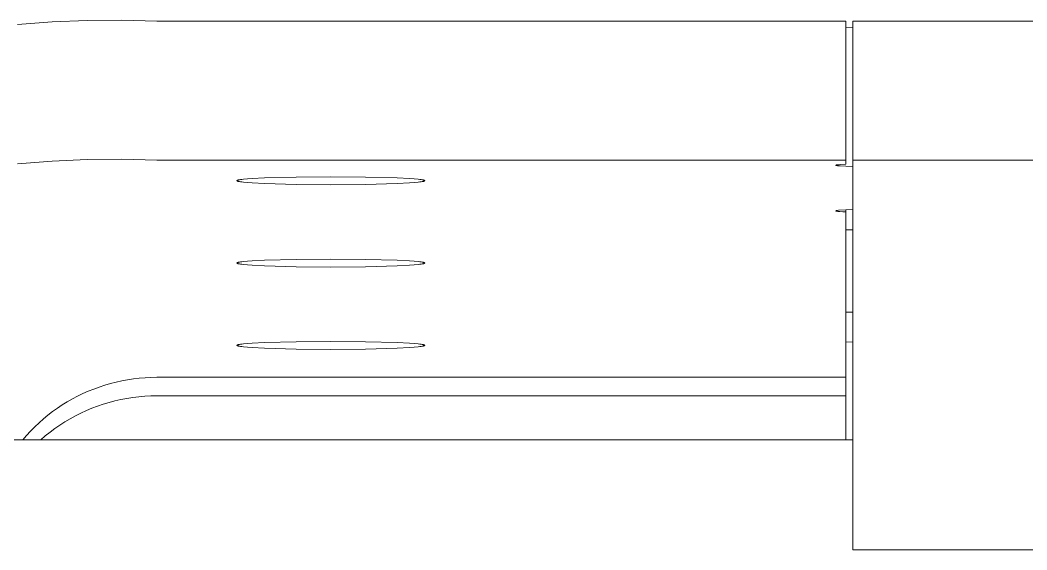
# Model space of a CAD drawing. Header units: inches. Extents: x -12 to 193, y -19 to 105.
# Drawn here: x 63.893 to 65.032, y 103.015 to 103.615 of the extents above; entities that cross this region are included whole.
import ezdxf

# ---------------------------------------------------------------- set-up
doc = ezdxf.new("R2010")
doc.units = ezdxf.units.IN
doc.layers.add('ZANO_R', color=7, linetype='Continuous', lineweight=0)

msp = doc.modelspace()

# ---------------------------------------------------------------- linework, layer by layer
at = {"layer": 'ZANO_R'}
for p, q in [((63.92975, 103.61251), (63.89041, 103.60952)), ((63.96917, 103.61418), (63.92975, 103.61251)), ((64.00861, 103.61452), (63.96917, 103.61418)), ((64.04805, 103.61353), (64.00861, 103.61452)), ((64.82758, 103.61353), (64.04805, 103.61353)), ((64.82758, 103.45619), (64.82758, 103.61353)), ((64.83545, 103.60629), (64.82758, 103.60654)), ((65.22915, 103.61349), (64.83545, 103.61349)), ((64.83545, 103.61349), (64.83545, 103.45615)), ((63.92975, 103.45517), (63.89041, 103.45219)), ((63.96917, 103.45684), (63.92975, 103.45517)), ((64.00861, 103.45718), (63.96917, 103.45684)), ((64.04805, 103.45619), (64.00861, 103.45718)), ((64.82758, 103.45619), (64.04805, 103.45619)), ((64.81605, 103.45041), (64.81606, 103.45042)), ((64.81605, 103.4504), (64.81605, 103.45041)), ((64.81605, 103.45039), (64.81605, 103.4504)), ((64.81605, 103.45038), (64.81605, 103.45039)), ((64.81605, 103.45037), (64.81605, 103.45038)), ((64.81605, 103.45036), (64.81605, 103.45037)), ((64.81605, 103.45035), (64.81605, 103.45036)), ((64.81606, 103.45034), (64.81605, 103.45035)), ((64.81606, 103.45042), (64.81607, 103.45043)), ((64.81607, 103.45033), (64.81606, 103.45034)), ((64.81607, 103.45043), (64.81608, 103.45044)), ((64.81608, 103.45032), (64.81607, 103.45033)), ((64.81608, 103.45044), (64.81609, 103.45046)), ((64.81609, 103.4503), (64.81608, 103.45032)), ((64.81609, 103.45046), (64.8161, 103.45047)), ((64.8161, 103.45029), (64.81609, 103.4503)), ((64.8161, 103.45047), (64.81611, 103.45048)), ((64.81611, 103.45028), (64.8161, 103.45029)), ((64.81611, 103.45048), (64.81613, 103.45049)), ((64.81613, 103.45027), (64.81611, 103.45028)), ((64.81613, 103.45049), (64.81615, 103.4505)), ((64.81615, 103.45026), (64.81613, 103.45027)), ((64.81615, 103.4505), (64.81617, 103.45051)), ((64.81617, 103.45025), (64.81615, 103.45026)), ((64.81617, 103.45051), (64.81619, 103.45052)), ((64.81619, 103.45024), (64.81617, 103.45025)), ((64.81619, 103.45052), (64.81621, 103.45053)), ((64.81621, 103.45023), (64.81619, 103.45024)), ((64.81621, 103.45053), (64.81623, 103.45054)), ((64.81623, 103.45022), (64.81621, 103.45023)), ((64.81623, 103.45054), (64.81626, 103.45055)), ((64.81626, 103.45021), (64.81623, 103.45022)), ((64.81626, 103.45055), (64.81628, 103.45056)), ((64.81628, 103.4502), (64.81626, 103.45021)), ((64.81628, 103.45056), (64.81631, 103.45057)), ((64.81631, 103.45019), (64.81628, 103.4502)), ((64.81631, 103.45057), (64.81638, 103.45059)), ((64.81638, 103.45017), (64.81631, 103.45019)), ((64.81638, 103.45059), (64.81644, 103.45062)), ((64.81644, 103.45014), (64.81638, 103.45017)), ((64.81644, 103.45062), (64.81652, 103.45064)), ((64.81652, 103.45012), (64.81644, 103.45014)), ((64.81652, 103.45064), (64.8166, 103.45066)), ((64.8166, 103.4501), (64.81652, 103.45012)), ((64.8166, 103.45066), (64.81669, 103.45068)), ((64.81669, 103.45008), (64.8166, 103.4501)), ((64.81669, 103.45068), (64.81688, 103.45072)), ((64.81688, 103.45004), (64.81669, 103.45008)), ((64.81688, 103.45072), (64.8171, 103.45076)), ((64.8171, 103.45), (64.81688, 103.45004)), ((64.8171, 103.45076), (64.81734, 103.4508)), ((64.81734, 103.44996), (64.8171, 103.45)), ((64.81734, 103.4508), (64.8179, 103.45088)), ((64.8179, 103.44988), (64.81734, 103.44996)), ((64.8179, 103.45088), (64.81929, 103.45104)), ((64.81929, 103.44972), (64.8179, 103.44988)), ((64.81929, 103.45104), (64.82099, 103.45119)), ((64.82099, 103.44957), (64.81929, 103.44972)), ((64.82099, 103.45119), (64.82758, 103.45156)), ((64.82758, 103.4492), (64.82099, 103.44957)), ((64.82758, 103.45156), (64.82758, 103.45619)), ((64.83545, 103.44895), (64.82758, 103.4492)), ((64.83545, 103.45615), (64.83545, 103.11839)), ((64.83545, 103.45615), (65.22915, 103.45615)), ((64.14607, 103.43456), (64.15048, 103.43497)), ((64.15048, 103.43497), (64.15593, 103.43537)), ((64.15593, 103.43537), (64.16974, 103.43609)), ((64.16974, 103.43609), (64.20577, 103.43709)), ((64.20577, 103.43709), (64.2449, 103.4374)), ((64.2449, 103.4374), (64.28403, 103.43709)), ((64.28403, 103.43709), (64.32007, 103.43609)), ((64.32007, 103.43609), (64.33387, 103.43537)), ((64.33387, 103.43537), (64.33933, 103.43497)), ((64.33933, 103.43497), (64.34374, 103.43456)), ((64.1386, 103.43294), (64.13861, 103.43296)), ((64.1386, 103.43291), (64.1386, 103.43294)), ((64.1386, 103.43289), (64.1386, 103.43291)), ((64.13861, 103.43286), (64.1386, 103.43289)), ((64.13861, 103.43296), (64.13862, 103.43299)), ((64.13862, 103.43284), (64.13861, 103.43286)), ((64.13862, 103.43299), (64.13863, 103.43301)), ((64.13863, 103.43281), (64.13862, 103.43284)), ((64.13863, 103.43301), (64.13864, 103.43304)), ((64.13864, 103.43279), (64.13863, 103.43281)), ((64.13864, 103.43304), (64.13866, 103.43306)), ((64.13866, 103.43276), (64.13864, 103.43279)), ((64.13866, 103.43306), (64.13868, 103.43309)), ((64.13868, 103.43274), (64.13866, 103.43276)), ((64.13868, 103.43309), (64.13871, 103.43311)), ((64.13871, 103.43271), (64.13868, 103.43274)), ((64.13871, 103.43311), (64.13874, 103.43314)), ((64.13874, 103.43269), (64.13871, 103.43271)), ((64.13874, 103.43314), (64.13877, 103.43316)), ((64.13877, 103.43266), (64.13874, 103.43269)), ((64.13877, 103.43316), (64.1388, 103.43319)), ((64.1388, 103.43264), (64.13877, 103.43266)), ((64.1388, 103.43319), (64.13884, 103.43321)), ((64.13884, 103.43261), (64.1388, 103.43264)), ((64.13884, 103.43321), (64.13888, 103.43324)), ((64.13888, 103.43259), (64.13884, 103.43261)), ((64.13888, 103.43324), (64.13893, 103.43326)), ((64.13893, 103.43256), (64.13888, 103.43259)), ((64.13893, 103.43326), (64.13898, 103.43329)), ((64.13898, 103.43253), (64.13893, 103.43256)), ((64.13898, 103.43329), (64.13903, 103.43332)), ((64.13903, 103.43251), (64.13898, 103.43253)), ((64.13903, 103.43332), (64.13909, 103.43334)), ((64.13909, 103.43248), (64.13903, 103.43251)), ((64.13909, 103.43334), (64.13915, 103.43337)), ((64.13915, 103.43246), (64.13909, 103.43248)), ((64.13915, 103.43337), (64.13921, 103.43339)), ((64.13921, 103.43243), (64.13915, 103.43246)), ((64.13921, 103.43339), (64.13928, 103.43342)), ((64.13928, 103.43241), (64.13921, 103.43243)), ((64.13928, 103.43342), (64.13943, 103.43347)), ((64.13943, 103.43235), (64.13928, 103.43241)), ((64.13943, 103.43347), (64.13959, 103.43352)), ((64.13959, 103.4323), (64.13943, 103.43235)), ((64.13959, 103.43352), (64.13976, 103.43357)), ((64.13976, 103.43225), (64.13959, 103.4323)), ((64.13976, 103.43357), (64.13995, 103.43362)), ((64.13995, 103.4322), (64.13976, 103.43225)), ((64.13995, 103.43362), (64.14038, 103.43373)), ((64.14038, 103.4321), (64.13995, 103.4322)), ((64.14038, 103.43373), (64.14086, 103.43383)), ((64.14086, 103.43199), (64.14038, 103.4321)), ((64.14086, 103.43383), (64.14141, 103.43394)), ((64.14141, 103.43189), (64.14086, 103.43199)), ((64.14141, 103.43394), (64.14271, 103.43415)), ((64.14271, 103.43168), (64.14141, 103.43189)), ((64.14271, 103.43415), (64.14425, 103.43436)), ((64.14425, 103.43147), (64.14271, 103.43168)), ((64.14425, 103.43436), (64.14607, 103.43456)), ((64.14607, 103.43126), (64.14425, 103.43147)), ((64.15048, 103.43085), (64.14607, 103.43126)), ((64.15593, 103.43046), (64.15048, 103.43085)), ((64.16974, 103.42974), (64.15593, 103.43046)), ((64.20577, 103.42874), (64.16974, 103.42974)), ((64.2449, 103.42842), (64.20577, 103.42874)), ((64.28403, 103.42874), (64.2449, 103.42842)), ((64.32007, 103.42974), (64.28403, 103.42874)), ((64.33387, 103.43046), (64.32007, 103.42974)), ((64.33933, 103.43085), (64.33387, 103.43046)), ((64.34374, 103.43126), (64.33933, 103.43085)), ((64.34374, 103.43456), (64.34555, 103.43436)), ((64.34555, 103.43147), (64.34374, 103.43126)), ((64.34555, 103.43436), (64.3471, 103.43415)), ((64.3471, 103.43168), (64.34555, 103.43147)), ((64.3471, 103.43415), (64.34839, 103.43394)), ((64.34839, 103.43189), (64.3471, 103.43168)), ((64.34839, 103.43394), (64.34894, 103.43383)), ((64.34894, 103.43199), (64.34839, 103.43189)), ((64.34894, 103.43383), (64.34943, 103.43373)), ((64.34943, 103.4321), (64.34894, 103.43199)), ((64.34943, 103.43373), (64.34985, 103.43362)), ((64.34985, 103.4322), (64.34943, 103.4321)), ((64.34985, 103.43362), (64.35004, 103.43357)), ((64.35004, 103.43225), (64.34985, 103.4322)), ((64.35004, 103.43357), (64.35022, 103.43352)), ((64.35022, 103.4323), (64.35004, 103.43225)), ((64.35022, 103.43352), (64.35038, 103.43347)), ((64.35038, 103.43235), (64.35022, 103.4323)), ((64.35038, 103.43347), (64.35052, 103.43342)), ((64.35052, 103.43241), (64.35038, 103.43235)), ((64.35052, 103.43342), (64.35059, 103.43339)), ((64.35059, 103.43243), (64.35052, 103.43241)), ((64.35059, 103.43339), (64.35065, 103.43337)), ((64.35065, 103.43246), (64.35059, 103.43243)), ((64.35065, 103.43337), (64.35071, 103.43334)), ((64.35071, 103.43248), (64.35065, 103.43246)), ((64.35071, 103.43334), (64.35077, 103.43332)), ((64.35077, 103.43251), (64.35071, 103.43248)), ((64.35077, 103.43332), (64.35082, 103.43329)), ((64.35082, 103.43253), (64.35077, 103.43251)), ((64.35082, 103.43329), (64.35087, 103.43326)), ((64.35087, 103.43256), (64.35082, 103.43253)), ((64.35087, 103.43326), (64.35092, 103.43324)), ((64.35092, 103.43259), (64.35087, 103.43256)), ((64.35092, 103.43324), (64.35096, 103.43321)), ((64.35096, 103.43261), (64.35092, 103.43259)), ((64.35096, 103.43321), (64.351, 103.43319)), ((64.351, 103.43264), (64.35096, 103.43261)), ((64.351, 103.43319), (64.35103, 103.43316)), ((64.35103, 103.43266), (64.351, 103.43264)), ((64.35103, 103.43316), (64.35107, 103.43314)), ((64.35107, 103.43269), (64.35103, 103.43266)), ((64.35107, 103.43314), (64.35109, 103.43311)), ((64.35109, 103.43271), (64.35107, 103.43269)), ((64.35109, 103.43311), (64.35112, 103.43309)), ((64.35112, 103.43274), (64.35109, 103.43271)), ((64.35112, 103.43309), (64.35114, 103.43306)), ((64.35114, 103.43276), (64.35112, 103.43274)), ((64.35114, 103.43306), (64.35116, 103.43304)), ((64.35116, 103.43279), (64.35114, 103.43276)), ((64.35116, 103.43304), (64.35117, 103.43301)), ((64.35117, 103.43281), (64.35116, 103.43279)), ((64.35117, 103.43301), (64.35119, 103.43299)), ((64.35119, 103.43284), (64.35117, 103.43281)), ((64.35119, 103.43299), (64.35119, 103.43296)), ((64.35119, 103.43296), (64.3512, 103.43294)), ((64.3512, 103.43289), (64.35119, 103.43286)), ((64.35119, 103.43286), (64.35119, 103.43284)), ((64.3512, 103.43294), (64.3512, 103.43291)), ((64.3512, 103.43291), (64.3512, 103.43289)), ((64.81605, 103.39884), (64.81605, 103.39885)), ((64.81605, 103.39885), (64.81606, 103.39885)), ((64.81605, 103.39883), (64.81605, 103.39884)), ((64.81605, 103.39882), (64.81605, 103.39883)), ((64.81605, 103.39881), (64.81605, 103.39882)), ((64.81605, 103.3988), (64.81605, 103.39881)), ((64.81605, 103.39881), (64.81605, 103.39881)), ((64.81605, 103.39879), (64.81605, 103.3988)), ((64.81606, 103.39878), (64.81605, 103.39879)), ((64.81606, 103.39887), (64.81607, 103.39888)), ((64.81606, 103.39886), (64.81606, 103.39887)), ((64.81606, 103.39885), (64.81606, 103.39886)), ((64.81607, 103.39877), (64.81606, 103.39878)), ((64.81606, 103.39878), (64.81606, 103.39878)), ((64.81607, 103.39888), (64.81608, 103.39888)), ((64.81607, 103.39876), (64.81607, 103.39877)), ((64.81608, 103.39875), (64.81607, 103.39876)), ((64.81608, 103.39888), (64.81609, 103.39889)), ((64.81609, 103.39874), (64.81608, 103.39875)), ((64.81609, 103.3989), (64.8161, 103.39891)), ((64.81609, 103.39889), (64.81609, 103.3989)), ((64.8161, 103.39874), (64.81609, 103.39874)), ((64.8161, 103.39891), (64.81611, 103.39892)), ((64.81611, 103.39873), (64.8161, 103.39874)), ((64.81611, 103.39892), (64.81612, 103.39892)), ((64.81612, 103.39872), (64.81611, 103.39873)), ((64.81612, 103.39892), (64.81614, 103.39893)), ((64.81613, 103.39871), (64.81612, 103.39872)), ((64.81614, 103.39871), (64.81613, 103.39871)), ((64.81614, 103.39893), (64.81615, 103.39894)), ((64.81615, 103.3987), (64.81614, 103.39871)), ((64.81615, 103.39894), (64.81616, 103.39895)), ((64.81617, 103.39869), (64.81615, 103.3987)), ((64.81616, 103.39895), (64.81618, 103.39895)), ((64.81618, 103.39868), (64.81617, 103.39869)), ((64.81618, 103.39895), (64.81619, 103.39896)), ((64.8162, 103.39867), (64.81618, 103.39868)), ((64.81619, 103.39896), (64.81621, 103.39897)), ((64.81621, 103.39867), (64.8162, 103.39867)), ((64.81621, 103.39897), (64.81623, 103.39898)), ((64.81623, 103.39866), (64.81621, 103.39867)), ((64.81623, 103.39898), (64.81626, 103.39899)), ((64.81625, 103.39865), (64.81623, 103.39866)), ((64.81629, 103.39863), (64.81625, 103.39865)), ((64.81626, 103.39899), (64.8163, 103.39901)), ((64.81633, 103.39862), (64.81629, 103.39863)), ((64.8163, 103.39901), (64.81635, 103.39902)), ((64.81638, 103.3986), (64.81633, 103.39862)), ((64.81635, 103.39902), (64.81639, 103.39904)), ((64.81643, 103.39859), (64.81638, 103.3986)), ((64.81639, 103.39904), (64.81644, 103.39905)), ((64.81654, 103.39856), (64.81643, 103.39859)), ((64.81644, 103.39905), (64.81655, 103.39908)), ((64.81666, 103.39853), (64.81654, 103.39856)), ((64.81655, 103.39908), (64.81667, 103.39911)), ((64.8168, 103.39849), (64.81666, 103.39853)), ((64.81667, 103.39911), (64.81681, 103.39914)), ((64.81712, 103.39843), (64.8168, 103.39849)), ((64.81681, 103.39914), (64.81695, 103.39917)), ((64.81695, 103.39917), (64.81728, 103.39923)), ((64.8175, 103.39837), (64.81712, 103.39843)), ((64.81728, 103.39923), (64.81766, 103.39929)), ((64.8184, 103.39825), (64.8175, 103.39837)), ((64.81766, 103.39929), (64.81808, 103.39935)), ((64.81808, 103.39935), (64.81904, 103.39946)), ((64.81952, 103.39814), (64.8184, 103.39825)), ((64.81904, 103.39946), (64.83545, 103.40025)), ((64.82082, 103.39803), (64.81952, 103.39814)), ((64.82393, 103.39782), (64.82082, 103.39803)), ((64.82758, 103.39764), (64.82393, 103.39782)), ((64.82758, 103.39999), (64.82758, 103.39764)), ((64.82758, 103.21061), (64.82758, 103.39764)), ((64.83545, 103.37735), (64.82758, 103.37735)), ((64.16974, 103.34299), (64.20577, 103.34399)), ((64.20577, 103.34399), (64.2449, 103.3443)), ((64.2449, 103.3443), (64.28403, 103.34399)), ((64.28403, 103.34399), (64.32007, 103.34299)), ((64.1386, 103.33984), (64.13861, 103.33986)), ((64.1386, 103.33981), (64.1386, 103.33984)), ((64.1386, 103.33979), (64.1386, 103.33981)), ((64.13861, 103.33976), (64.1386, 103.33979)), ((64.13861, 103.33986), (64.13862, 103.33989)), ((64.13862, 103.33974), (64.13861, 103.33976)), ((64.13862, 103.33989), (64.13863, 103.33991)), ((64.13863, 103.33971), (64.13862, 103.33974)), ((64.13863, 103.33991), (64.13864, 103.33994)), ((64.13864, 103.33969), (64.13863, 103.33971)), ((64.13864, 103.33994), (64.13866, 103.33996)), ((64.13866, 103.33966), (64.13864, 103.33969)), ((64.13866, 103.33996), (64.13868, 103.33999)), ((64.13868, 103.33964), (64.13866, 103.33966)), ((64.13868, 103.33999), (64.13871, 103.34001)), ((64.13871, 103.33961), (64.13868, 103.33964)), ((64.13871, 103.34001), (64.13874, 103.34004)), ((64.13874, 103.33959), (64.13871, 103.33961)), ((64.13874, 103.34004), (64.13877, 103.34006)), ((64.13877, 103.33956), (64.13874, 103.33959)), ((64.13877, 103.34006), (64.1388, 103.34009)), ((64.1388, 103.33954), (64.13877, 103.33956)), ((64.1388, 103.34009), (64.13884, 103.34011)), ((64.13884, 103.33951), (64.1388, 103.33954)), ((64.13884, 103.34011), (64.13888, 103.34014)), ((64.13888, 103.33949), (64.13884, 103.33951)), ((64.13888, 103.34014), (64.13893, 103.34016)), ((64.13893, 103.33946), (64.13888, 103.33949)), ((64.13893, 103.34016), (64.13898, 103.34019)), ((64.13898, 103.33943), (64.13893, 103.33946)), ((64.13898, 103.34019), (64.13903, 103.34022)), ((64.13903, 103.33941), (64.13898, 103.33943)), ((64.13903, 103.34022), (64.13909, 103.34024)), ((64.13909, 103.33938), (64.13903, 103.33941)), ((64.13909, 103.34024), (64.13915, 103.34027)), ((64.13915, 103.33936), (64.13909, 103.33938)), ((64.13915, 103.34027), (64.13921, 103.34029)), ((64.13921, 103.33933), (64.13915, 103.33936)), ((64.13921, 103.34029), (64.13928, 103.34032)), ((64.13928, 103.33931), (64.13921, 103.33933)), ((64.13928, 103.34032), (64.13943, 103.34037)), ((64.13943, 103.33925), (64.13928, 103.33931)), ((64.13943, 103.34037), (64.13959, 103.34042)), ((64.13959, 103.3392), (64.13943, 103.33925)), ((64.13959, 103.34042), (64.13976, 103.34047)), ((64.13976, 103.33915), (64.13959, 103.3392)), ((64.13976, 103.34047), (64.13995, 103.34052)), ((64.13995, 103.3391), (64.13976, 103.33915)), ((64.13995, 103.34052), (64.14038, 103.34063)), ((64.14038, 103.339), (64.13995, 103.3391)), ((64.14038, 103.34063), (64.14086, 103.34073)), ((64.14086, 103.33889), (64.14038, 103.339)), ((64.14086, 103.34073), (64.14141, 103.34084)), ((64.14141, 103.33879), (64.14086, 103.33889)), ((64.14141, 103.34084), (64.14271, 103.34105)), ((64.14271, 103.33858), (64.14141, 103.33879)), ((64.14271, 103.34105), (64.14425, 103.34126)), ((64.14425, 103.33837), (64.14271, 103.33858)), ((64.14425, 103.34126), (64.14607, 103.34146)), ((64.14607, 103.33816), (64.14425, 103.33837)), ((64.14607, 103.34146), (64.15048, 103.34187)), ((64.15048, 103.33775), (64.14607, 103.33816)), ((64.15048, 103.34187), (64.15593, 103.34227)), ((64.15593, 103.33736), (64.15048, 103.33775)), ((64.15593, 103.34227), (64.16974, 103.34299)), ((64.16974, 103.33664), (64.15593, 103.33736)), ((64.20577, 103.33564), (64.16974, 103.33664)), ((64.2449, 103.33532), (64.20577, 103.33564)), ((64.28403, 103.33564), (64.2449, 103.33532)), ((64.32007, 103.33664), (64.28403, 103.33564)), ((64.32007, 103.34299), (64.33387, 103.34227)), ((64.33387, 103.33736), (64.32007, 103.33664)), ((64.33387, 103.34227), (64.33933, 103.34187)), ((64.33933, 103.33775), (64.33387, 103.33736)), ((64.33933, 103.34187), (64.34374, 103.34146)), ((64.34374, 103.33816), (64.33933, 103.33775)), ((64.34374, 103.34146), (64.34555, 103.34126)), ((64.34555, 103.33837), (64.34374, 103.33816)), ((64.34555, 103.34126), (64.3471, 103.34105)), ((64.3471, 103.33858), (64.34555, 103.33837)), ((64.3471, 103.34105), (64.34839, 103.34084)), ((64.34839, 103.33879), (64.3471, 103.33858)), ((64.34839, 103.34084), (64.34894, 103.34073)), ((64.34894, 103.33889), (64.34839, 103.33879)), ((64.34894, 103.34073), (64.34943, 103.34063)), ((64.34943, 103.339), (64.34894, 103.33889)), ((64.34943, 103.34063), (64.34985, 103.34052)), ((64.34985, 103.3391), (64.34943, 103.339)), ((64.34985, 103.34052), (64.35004, 103.34047)), ((64.35004, 103.33915), (64.34985, 103.3391)), ((64.35004, 103.34047), (64.35022, 103.34042)), ((64.35022, 103.3392), (64.35004, 103.33915)), ((64.35022, 103.34042), (64.35038, 103.34037)), ((64.35038, 103.33925), (64.35022, 103.3392)), ((64.35038, 103.34037), (64.35052, 103.34032)), ((64.35052, 103.33931), (64.35038, 103.33925)), ((64.35052, 103.34032), (64.35059, 103.34029)), ((64.35059, 103.33933), (64.35052, 103.33931)), ((64.35059, 103.34029), (64.35065, 103.34027)), ((64.35065, 103.33936), (64.35059, 103.33933)), ((64.35065, 103.34027), (64.35071, 103.34024)), ((64.35071, 103.33938), (64.35065, 103.33936)), ((64.35071, 103.34024), (64.35077, 103.34022)), ((64.35077, 103.33941), (64.35071, 103.33938)), ((64.35077, 103.34022), (64.35082, 103.34019)), ((64.35082, 103.33943), (64.35077, 103.33941)), ((64.35082, 103.34019), (64.35087, 103.34016)), ((64.35087, 103.33946), (64.35082, 103.33943)), ((64.35087, 103.34016), (64.35092, 103.34014)), ((64.35092, 103.33949), (64.35087, 103.33946)), ((64.35092, 103.34014), (64.35096, 103.34011)), ((64.35096, 103.33951), (64.35092, 103.33949)), ((64.35096, 103.34011), (64.351, 103.34009)), ((64.351, 103.33954), (64.35096, 103.33951)), ((64.351, 103.34009), (64.35103, 103.34006)), ((64.35103, 103.33956), (64.351, 103.33954)), ((64.35103, 103.34006), (64.35107, 103.34004)), ((64.35107, 103.33959), (64.35103, 103.33956)), ((64.35107, 103.34004), (64.35109, 103.34001)), ((64.35109, 103.33961), (64.35107, 103.33959)), ((64.35109, 103.34001), (64.35112, 103.33999)), ((64.35112, 103.33964), (64.35109, 103.33961)), ((64.35112, 103.33999), (64.35114, 103.33996)), ((64.35114, 103.33966), (64.35112, 103.33964)), ((64.35114, 103.33996), (64.35116, 103.33994)), ((64.35116, 103.33969), (64.35114, 103.33966)), ((64.35116, 103.33994), (64.35117, 103.33991)), ((64.35117, 103.33971), (64.35116, 103.33969)), ((64.35117, 103.33991), (64.35119, 103.33989)), ((64.35119, 103.33974), (64.35117, 103.33971)), ((64.35119, 103.33989), (64.35119, 103.33986)), ((64.35119, 103.33986), (64.3512, 103.33984)), ((64.3512, 103.33979), (64.35119, 103.33976)), ((64.35119, 103.33976), (64.35119, 103.33974)), ((64.3512, 103.33984), (64.3512, 103.33981)), ((64.3512, 103.33981), (64.3512, 103.33979)), ((64.83545, 103.28425), (64.82758, 103.28425)), ((64.1386, 103.24674), (64.13861, 103.24676)), ((64.1386, 103.24671), (64.1386, 103.24674)), ((64.1386, 103.24669), (64.1386, 103.24671)), ((64.13861, 103.24666), (64.1386, 103.24669)), ((64.13861, 103.24676), (64.13862, 103.24679)), ((64.13862, 103.24664), (64.13861, 103.24666)), ((64.13862, 103.24679), (64.13863, 103.24681)), ((64.13863, 103.24661), (64.13862, 103.24664)), ((64.13863, 103.24681), (64.13864, 103.24684)), ((64.13864, 103.24659), (64.13863, 103.24661)), ((64.13864, 103.24684), (64.13866, 103.24686)), ((64.13866, 103.24656), (64.13864, 103.24659)), ((64.13866, 103.24686), (64.13868, 103.24689)), ((64.13868, 103.24654), (64.13866, 103.24656)), ((64.13868, 103.24689), (64.13871, 103.24691)), ((64.13871, 103.24651), (64.13868, 103.24654)), ((64.13871, 103.24691), (64.13874, 103.24694)), ((64.13874, 103.24649), (64.13871, 103.24651)), ((64.13874, 103.24694), (64.13877, 103.24696)), ((64.13877, 103.24646), (64.13874, 103.24649)), ((64.13877, 103.24696), (64.1388, 103.24699)), ((64.1388, 103.24644), (64.13877, 103.24646)), ((64.1388, 103.24699), (64.13884, 103.24701)), ((64.13884, 103.24641), (64.1388, 103.24644)), ((64.13884, 103.24701), (64.13888, 103.24704)), ((64.13888, 103.24639), (64.13884, 103.24641)), ((64.13888, 103.24704), (64.13893, 103.24706)), ((64.13893, 103.24636), (64.13888, 103.24639)), ((64.13893, 103.24706), (64.13898, 103.24709)), ((64.13898, 103.24633), (64.13893, 103.24636)), ((64.13898, 103.24709), (64.13903, 103.24712)), ((64.13903, 103.24631), (64.13898, 103.24633)), ((64.13903, 103.24712), (64.13909, 103.24714)), ((64.13909, 103.24628), (64.13903, 103.24631)), ((64.13909, 103.24714), (64.13915, 103.24717)), ((64.13915, 103.24626), (64.13909, 103.24628)), ((64.13915, 103.24717), (64.13921, 103.24719)), ((64.13921, 103.24623), (64.13915, 103.24626)), ((64.13921, 103.24719), (64.13928, 103.24722)), ((64.13928, 103.24621), (64.13921, 103.24623)), ((64.13928, 103.24722), (64.13943, 103.24727)), ((64.13943, 103.24615), (64.13928, 103.24621)), ((64.13943, 103.24727), (64.13959, 103.24732)), ((64.13959, 103.2461), (64.13943, 103.24615)), ((64.13959, 103.24732), (64.13976, 103.24737)), ((64.13976, 103.24605), (64.13959, 103.2461)), ((64.13976, 103.24737), (64.13995, 103.24742)), ((64.13995, 103.246), (64.13976, 103.24605)), ((64.13995, 103.24742), (64.14038, 103.24753)), ((64.14038, 103.2459), (64.13995, 103.246)), ((64.14038, 103.24753), (64.14086, 103.24763)), ((64.14086, 103.24579), (64.14038, 103.2459)), ((64.14086, 103.24763), (64.14141, 103.24774)), ((64.14141, 103.24569), (64.14086, 103.24579)), ((64.14141, 103.24774), (64.14271, 103.24795)), ((64.14271, 103.24548), (64.14141, 103.24569)), ((64.14271, 103.24795), (64.14425, 103.24816)), ((64.14425, 103.24527), (64.14271, 103.24548)), ((64.14425, 103.24816), (64.14607, 103.24836)), ((64.14607, 103.24506), (64.14425, 103.24527)), ((64.14607, 103.24836), (64.15048, 103.24877)), ((64.15048, 103.24465), (64.14607, 103.24506)), ((64.15048, 103.24877), (64.15593, 103.24917)), ((64.15593, 103.24426), (64.15048, 103.24465)), ((64.15593, 103.24917), (64.16974, 103.24989)), ((64.16974, 103.24354), (64.15593, 103.24426)), ((64.16974, 103.24989), (64.20577, 103.25089)), ((64.20577, 103.24254), (64.16974, 103.24354)), ((64.20577, 103.25089), (64.2449, 103.2512)), ((64.2449, 103.24222), (64.20577, 103.24254)), ((64.2449, 103.2512), (64.28403, 103.25089)), ((64.28403, 103.24254), (64.2449, 103.24222)), ((64.28403, 103.25089), (64.32007, 103.24989)), ((64.32007, 103.24354), (64.28403, 103.24254)), ((64.32007, 103.24989), (64.33387, 103.24917)), ((64.33387, 103.24426), (64.32007, 103.24354)), ((64.33387, 103.24917), (64.33933, 103.24877)), ((64.33933, 103.24465), (64.33387, 103.24426)), ((64.33933, 103.24877), (64.34374, 103.24836)), ((64.34374, 103.24506), (64.33933, 103.24465)), ((64.34374, 103.24836), (64.34555, 103.24816)), ((64.34555, 103.24527), (64.34374, 103.24506)), ((64.34555, 103.24816), (64.3471, 103.24795)), ((64.3471, 103.24548), (64.34555, 103.24527)), ((64.3471, 103.24795), (64.34839, 103.24774)), ((64.34839, 103.24569), (64.3471, 103.24548)), ((64.34839, 103.24774), (64.34894, 103.24763)), ((64.34894, 103.24579), (64.34839, 103.24569)), ((64.34894, 103.24763), (64.34943, 103.24753)), ((64.34943, 103.2459), (64.34894, 103.24579)), ((64.34943, 103.24753), (64.34985, 103.24742)), ((64.34985, 103.246), (64.34943, 103.2459)), ((64.34985, 103.24742), (64.35004, 103.24737)), ((64.35004, 103.24605), (64.34985, 103.246)), ((64.35004, 103.24737), (64.35022, 103.24732)), ((64.35022, 103.2461), (64.35004, 103.24605)), ((64.35022, 103.24732), (64.35038, 103.24727)), ((64.35038, 103.24615), (64.35022, 103.2461)), ((64.35038, 103.24727), (64.35052, 103.24722)), ((64.35052, 103.24621), (64.35038, 103.24615)), ((64.35052, 103.24722), (64.35059, 103.24719)), ((64.35059, 103.24623), (64.35052, 103.24621)), ((64.35059, 103.24719), (64.35065, 103.24717)), ((64.35065, 103.24626), (64.35059, 103.24623)), ((64.35065, 103.24717), (64.35071, 103.24714)), ((64.35071, 103.24628), (64.35065, 103.24626)), ((64.35071, 103.24714), (64.35077, 103.24712)), ((64.35077, 103.24631), (64.35071, 103.24628)), ((64.35077, 103.24712), (64.35082, 103.24709)), ((64.35082, 103.24633), (64.35077, 103.24631)), ((64.35082, 103.24709), (64.35087, 103.24706)), ((64.35087, 103.24636), (64.35082, 103.24633)), ((64.35087, 103.24706), (64.35092, 103.24704)), ((64.35092, 103.24639), (64.35087, 103.24636)), ((64.35092, 103.24704), (64.35096, 103.24701)), ((64.35096, 103.24641), (64.35092, 103.24639)), ((64.35096, 103.24701), (64.351, 103.24699)), ((64.351, 103.24644), (64.35096, 103.24641)), ((64.351, 103.24699), (64.35103, 103.24696)), ((64.35103, 103.24646), (64.351, 103.24644)), ((64.35103, 103.24696), (64.35107, 103.24694)), ((64.35107, 103.24649), (64.35103, 103.24646)), ((64.35107, 103.24694), (64.35109, 103.24691)), ((64.35109, 103.24651), (64.35107, 103.24649)), ((64.35109, 103.24691), (64.35112, 103.24689)), ((64.35112, 103.24654), (64.35109, 103.24651)), ((64.35112, 103.24689), (64.35114, 103.24686)), ((64.35114, 103.24656), (64.35112, 103.24654)), ((64.35114, 103.24686), (64.35116, 103.24684)), ((64.35116, 103.24659), (64.35114, 103.24656)), ((64.35116, 103.24684), (64.35117, 103.24681)), ((64.35117, 103.24661), (64.35116, 103.24659)), ((64.35117, 103.24681), (64.35119, 103.24679)), ((64.35119, 103.24664), (64.35117, 103.24661)), ((64.35119, 103.24679), (64.35119, 103.24676)), ((64.35119, 103.24676), (64.3512, 103.24674)), ((64.3512, 103.24669), (64.35119, 103.24666)), ((64.35119, 103.24666), (64.35119, 103.24664)), ((64.3512, 103.24674), (64.3512, 103.24671)), ((64.3512, 103.24671), (64.3512, 103.24669)), ((64.83545, 103.25051), (64.82758, 103.25077)), ((64.00844, 103.20664), (64.01498, 103.20785)), ((64.01498, 103.20785), (64.02155, 103.20885)), ((64.02155, 103.20885), (64.02815, 103.20962)), ((64.02815, 103.20962), (64.03477, 103.21017)), ((64.03477, 103.21017), (64.04141, 103.2105)), ((64.04141, 103.2105), (64.04805, 103.21061)), ((64.04805, 103.21061), (64.82758, 103.21061)), ((64.82758, 103.21061), (64.82758, 103.18967)), ((63.97043, 103.1948), (63.97659, 103.19731)), ((63.97659, 103.19731), (63.98283, 103.1996)), ((63.98283, 103.1996), (63.98914, 103.20168)), ((63.98914, 103.20168), (63.99552, 103.20355)), ((63.99552, 103.20355), (64.00195, 103.2052)), ((64.00195, 103.2052), (64.00844, 103.20664)), ((63.94675, 103.18278), (63.95252, 103.18608)), ((63.95252, 103.18608), (63.95839, 103.18919)), ((63.95839, 103.18919), (63.96437, 103.1921)), ((63.96437, 103.1921), (63.97043, 103.1948)), ((64.00065, 103.18393), (64.00732, 103.18545)), ((64.00732, 103.18545), (64.01403, 103.18674)), ((64.01403, 103.18674), (64.02079, 103.18779)), ((64.02079, 103.18779), (64.02757, 103.18862)), ((64.02757, 103.18862), (64.03439, 103.1892)), ((64.03439, 103.1892), (64.04121, 103.18955)), ((64.04121, 103.18955), (64.04805, 103.18967)), ((64.04805, 103.18967), (64.82758, 103.18967)), ((64.82758, 103.18967), (64.82758, 103.13989)), ((63.93017, 103.17173), (63.93557, 103.17559)), ((63.93557, 103.17559), (63.9411, 103.17928)), ((63.9411, 103.17928), (63.94675, 103.18278)), ((63.96211, 103.17008), (63.96832, 103.17294)), ((63.96832, 103.17294), (63.97463, 103.17559)), ((63.97463, 103.17559), (63.98102, 103.17801)), ((63.98102, 103.17801), (63.9875, 103.18021)), ((63.9875, 103.18021), (63.99404, 103.18218)), ((63.99404, 103.18218), (64.00065, 103.18393)), ((63.91478, 103.15906), (63.91977, 103.16346)), ((63.91977, 103.16346), (63.9249, 103.16768)), ((63.9249, 103.16768), (63.93017, 103.17173)), ((63.94412, 103.16025), (63.95001, 103.16373)), ((63.95001, 103.16373), (63.956, 103.16701)), ((63.956, 103.16701), (63.96211, 103.17008)), ((63.90526, 103.14979), (63.90994, 103.1545)), ((63.90994, 103.1545), (63.91478, 103.15906)), ((63.92725, 103.1486), (63.93274, 103.15267)), ((63.93274, 103.15267), (63.93837, 103.15656)), ((63.93837, 103.15656), (63.94412, 103.16025)), ((32.94571, 103.13989), (64.83545, 103.13989)), ((63.89639, 103.13989), (63.90075, 103.14491)), ((63.90075, 103.14491), (63.90526, 103.14979)), ((63.91671, 103.13989), (63.92191, 103.14434)), ((63.92191, 103.14434), (63.92725, 103.1486)), ((64.83545, 103.11839), (64.83545, 103.01545)), ((64.83545, 103.01544), (65.22915, 103.01544))]:
    msp.add_line(p, q, dxfattribs=at)

doc.saveas('drawing.dxf')
